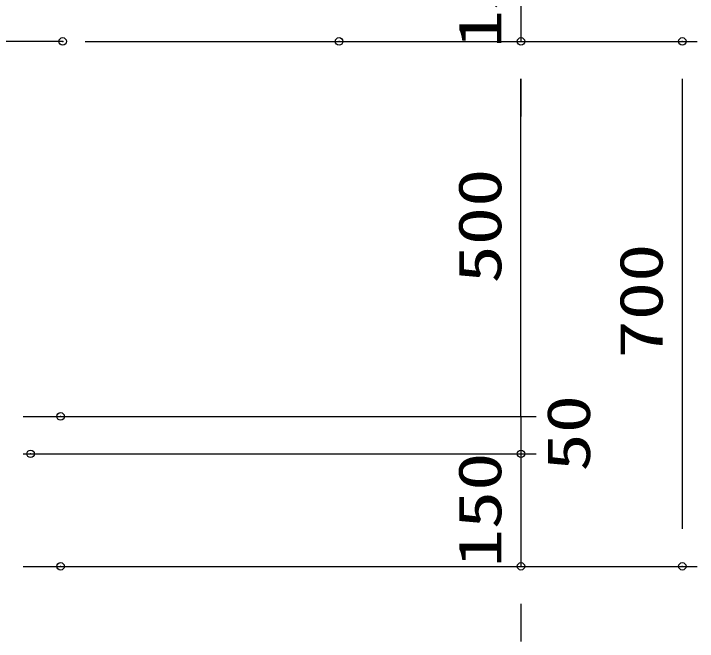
# Model space of a CAD drawing. Units: millimetres, scale not verified. Extents: x -5940 to 5940, y -4200 to 4200.
# Drawn here: x 3107 to 4018, y -1224 to -387 of the extents above; entities that cross this region are included whole.
import ezdxf
from ezdxf.enums import TextEntityAlignment as Align

# ---------------------------------------------------------------- set-up
doc = ezdxf.new("R2010")
doc.units = ezdxf.units.MM
doc.header["$LTSCALE"] = 20
doc.header["$PDMODE"] = 32
doc.header["$PDSIZE"] = 10
doc.layers.add('0-0_0', color=7, linetype='Continuous', lineweight=25)
doc.layers.add('0-1_1', color=7, linetype='Continuous', lineweight=25)
doc.layers.add('0-5_DEFPOINTS', color=7, linetype='Continuous')
doc.styles.add('ＭＳ ゴシック', font='')
doc.styles.get('ＭＳ ゴシック').set_extended_font_data('MS Gothic')

msp = doc.modelspace()

# ---------------------------------------------------------------- linework, layer by layer
at = {"layer": '0-0_0', "color": 2}
for p, q in [((3783.03, -288.76), (3783.03, -423.76)), ((3783.03, -873.76), (3783.03, -473.76)), ((3783.03, -473.76), (3783.03, -523.76)), ((3998.03, -473.76), (3998.03, -1073.76)), ((3783.03, -873.76), (3783.03, -823.76)), ((3783.03, -923.76), (3783.03, -873.76)), ((3783.03, -923.76), (3783.03, -973.76)), ((3783.03, -973.76), (3783.03, -1123.76)), ((3783.03, -1023.76), (3783.03, -1073.76)), ((3783.03, -1173.76), (3783.03, -1223.76))]:
    msp.add_line(p, q, dxfattribs=at)
at = {"layer": '0-0_0', "color": 1}
for p, q in [((3202.2, -423.76), (4018.03, -423.76)), ((3570.6, -423.76), (4018.03, -423.76)), ((3570.6, -423.76), (3803.03, -423.76)), ((3570.6, -423.76), (3803.03, -423.76)), ((3119.39, -923.76), (3803.03, -923.76)), ((3199.39, -923.76), (3803.03, -923.76)), ((3119.39, -973.76), (3803.03, -973.76)), ((3159.39, -973.76), (3803.03, -973.76)), ((3119.39, -1123.76), (4018.03, -1123.76)), ((3199.39, -1123.76), (3803.03, -1123.76))]:
    msp.add_line(p, q, dxfattribs=at)
at = {"layer": '0-1_1'}
msp.add_line((3172.2, -423.76), (-4460.61, -423.76), dxfattribs=at)
at = {"layer": '0-5_DEFPOINTS'}
for p in [(3172.2, -423.76), (3540.6, -423.76), (3783.03, -423.76), (3998.03, -423.76), (3169.39, -923.76), (3129.39, -973.76), (3783.03, -973.76), (3169.39, -1123.76), (3783.03, -1123.76), (3998.03, -1123.76)]:
    msp.add_point(p, dxfattribs=at)

# ---------------------------------------------------------------- texts
at = {"layer": '0-0_0', "color": 3, "style": 'ＭＳ ゴシック', "width": 1.3}
for s, p in [('135', (3774.13, -432.76)), ('500', (3774.13, -746.62)), ('700', (3989.13, -846.62)), ('50', (3892.38, -997.33)), ('150', (3774.13, -1125.26))]:
    msp.add_text(s, height=57.77, rotation=90, dxfattribs=at).set_placement(p, align=Align.BOTTOM_LEFT)

doc.saveas('drawing.dxf')
